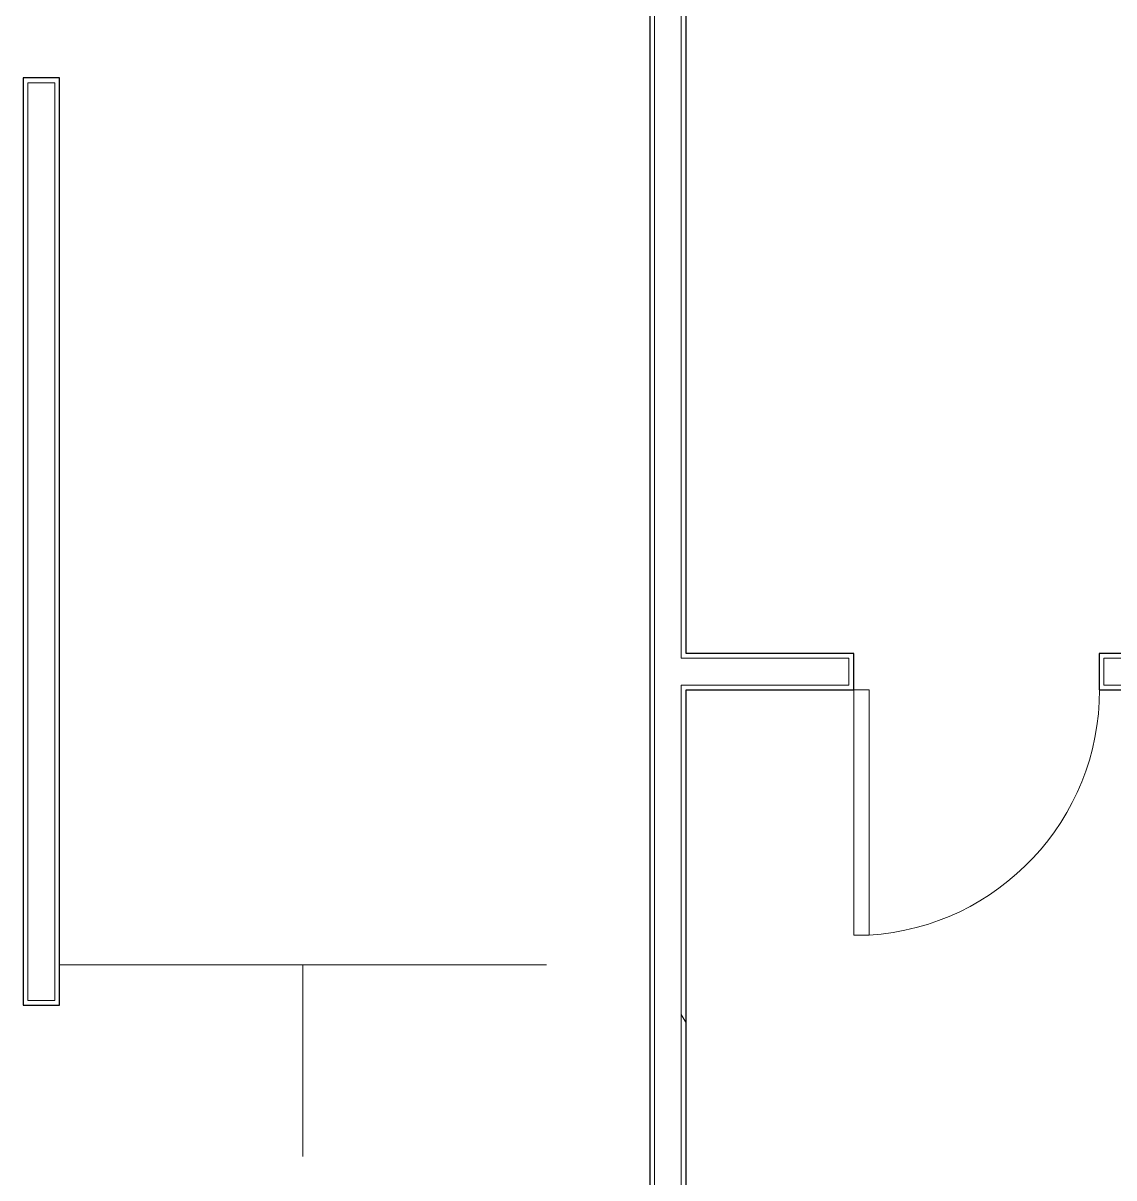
# Model space of a CAD drawing. Header units: inches. Extents: x 1 to 27263, y -26002 to 5769.
# Drawn here: x 25655.5 to 25797.8, y -22670.5 to -22519.8 of the extents above; entities that cross this region are included whole.
import ezdxf

# ---------------------------------------------------------------- set-up
doc = ezdxf.new("R2010")
doc.units = ezdxf.units.IN
doc.header["$MEASUREMENT"] = 0
for name, color, linetype, lineweight in [('A-DETL', 90, 'Continuous', 9), ('A-DOOR', 31, 'Continuous', 9), ('A-WALL', 113, 'Continuous', 9), ('A-WALL-PATT', 111, 'Continuous', 25), ('I-WALL', 2, 'Continuous', 9)]:
    doc.layers.add(name, color=color, linetype=linetype, lineweight=lineweight)
pattern_1 = [(0, (0, 0), (81.92, 20.48), [3.379, -58.061, 3.379, -58.061, -327.68]), (0, (0, 0), (81.92, 20.48), [-122.88, 3.379, -119.501, 3.379, -58.061, -143.36]), (0, (0, 0), (81.92, 20.48), [-307.2, 3.379, -37.581, 3.379, -99.021]), (120, (30.72, 10.24), (-58.6962, 60.704801), [3.379, -58.061, 3.379, -58.061, -327.68]), (120, (30.72, 10.24), (-58.6962, 60.704801), [-122.88, 3.379, -119.501, 3.379, -58.061, -143.36]), (120, (30.72, 10.24), (-58.6962, 60.704801), [-307.2, 3.379, -37.581, 3.379, -99.021]), (240, (40.96, 51.2), (-23.2238, -81.184801), [3.379, -58.061, 3.379, -58.061, -327.68]), (240, (40.96, 51.2), (-23.2238, -81.184801), [-122.88, 3.379, -119.501, 3.379, -58.061, -143.36]), (240, (40.96, 51.2), (-23.2238, -81.184801), [-307.2, 3.379, -37.581, 3.379, -99.021])]

# ---------------------------------------------------------------- blocks, each defined once
blk = doc.blocks.new('Locker Rooms and Restrooms_rvt-1-Site Plan - Phase 1')
at = {"layer": 'A-DETL', "color": 7}
for p, q in [((25660.27, -22642.68), (25723.8, -22642.68)), ((25692.03, -22642.68), (25692.03, -22667.68))]:
    blk.add_line(p, q, dxfattribs=at)
at = {"layer": 'A-WALL', "color": 7}
for p, q in [((25659.64, -22527.55), (25656.14, -22527.55)), ((25656.14, -22527.55), (25656.14, -22647.3)), ((25659.64, -22527.55), (25659.64, -22647.3)), ((25656.14, -22647.3), (25659.64, -22647.3))]:
    blk.add_line(p, q, dxfattribs=at)
at = {"layer": 'I-WALL', "color": 250, "lineweight": 25}
for p, q in [((25656.14, -22526.93), (25655.52, -22526.93)), ((25655.52, -22526.93), (25655.52, -22647.93)), ((25659.64, -22526.93), (25656.14, -22526.93)), ((25660.27, -22526.93), (25659.64, -22526.93)), ((25660.27, -22647.93), (25660.27, -22526.93)), ((25655.52, -22647.93), (25656.14, -22647.93)), ((25656.14, -22647.93), (25659.64, -22647.93)), ((25659.64, -22647.93), (25660.27, -22647.93))]:
    blk.add_line(p, q, dxfattribs=at)
blk = doc.blocks.new('Single-Flush - 32_ x 84_-489871-Site Plan - Phase 1')
at = {"layer": 'A-DOOR', "lineweight": 13}
for p, q in [((14, 2.37), (14, 34.38)), ((16, 34.38), (14, 34.38)), ((16, 2.37), (16, 34.38)), ((16, 2.37), (14, 2.37))]:
    blk.add_line(p, q, dxfattribs=at)
at = {"layer": 'A-DOOR'}
blk.add_arc((16, 2.37), 32.07, 93.5759, 180, dxfattribs=at)

msp = doc.modelspace()

# ---------------------------------------------------------------- hatches: boundary and pattern name
at = {"layer": 'A-WALL-PATT', "lineweight": 9}
h = msp.add_hatch(dxfattribs=at)
h.set_pattern_fill('FP_9', color=256, style=0, pattern_type=2)
h.set_pattern_definition(pattern_1)
h.paths.add_polyline_path([(25742.015225, -22787.30281), (25742.015225, -22606.162185), (25741.390225, -22606.162185), (25741.390225, -22787.30281)], flags=0)
h.paths.add_polyline_path([(25741.390225, -22602.662185), (25742.015225, -22602.662185), (25742.015225, -22369.55281), (25737.890225, -22369.55281), (25737.890225, -22370.17781), (25741.390225, -22370.17781), (25741.390225, -22560.802101)], flags=0)
h = msp.add_hatch(dxfattribs=at)
h.set_pattern_fill('FP_9', color=256, style=0, pattern_type=2)
h.set_pattern_definition(pattern_1)
h.paths.add_polyline_path([(25795.890225, -22604.412185), (25796.515225, -22604.412185), (25796.515225, -22602.662185), (25863.015225, -22602.662185), (25863.015225, -22602.037185), (25795.890225, -22602.037185)], flags=0)
h.paths.add_polyline_path([(25763.265225, -22604.412185), (25763.890225, -22604.412185), (25763.890225, -22602.037185), (25742.015225, -22602.037185), (25742.015225, -22602.662185), (25763.265225, -22602.662185)], flags=0)

# ---------------------------------------------------------------- linework, layer by layer
at = {"layer": 'A-WALL'}
for p, q in [((25737.890225, -22370.17781), (25737.890225, -22767.09031)), ((25741.390225, -22370.17781), (25741.390225, -22602.662185)), ((25763.265225, -22602.662185), (25741.390225, -22602.662185)), ((25763.265225, -22606.162185), (25763.265225, -22602.662185)), ((25796.515225, -22602.662185), (25796.515225, -22606.162185)), ((25862.390225, -22602.662185), (25796.515225, -22602.662185)), ((25741.390225, -22606.162185), (25763.265225, -22606.162185)), ((25741.390225, -22606.162185), (25741.390225, -22787.30281)), ((25796.515225, -22606.162185), (25858.890225, -22606.162185))]:
    msp.add_line(p, q, dxfattribs=at)
at = {"layer": 'I-WALL', "lineweight": 25}
for p, q in [((25737.265225, -22369.55281), (25737.265225, -22767.09031)), ((25742.015225, -22602.037185), (25742.015225, -22369.55281)), ((25763.890225, -22602.037185), (25742.015225, -22602.037185)), ((25763.890225, -22606.787185), (25763.890225, -22602.037185)), ((25863.015225, -22602.037185), (25795.890225, -22602.037185)), ((25795.890225, -22602.037185), (25795.890225, -22606.787185)), ((25742.015225, -22606.787185), (25763.890225, -22606.787185)), ((25742.015225, -22786.55281), (25742.015225, -22606.787185)), ((25795.890225, -22606.787185), (25858.265225, -22606.787185))]:
    msp.add_line(p, q, dxfattribs=at)

# ---------------------------------------------------------------- block references
at = {"lineweight": 5}
msp.add_blockref('Locker Rooms and Restrooms_rvt-1-Site Plan - Phase 1', (0, 0), dxfattribs=at)
at = {"layer": 'A-DOOR', "rotation": 180}
msp.add_blockref('Single-Flush - 32_ x 84_-489871-Site Plan - Phase 1', (25779.890225, -22604.412185), dxfattribs=at)

doc.saveas('drawing.dxf')
